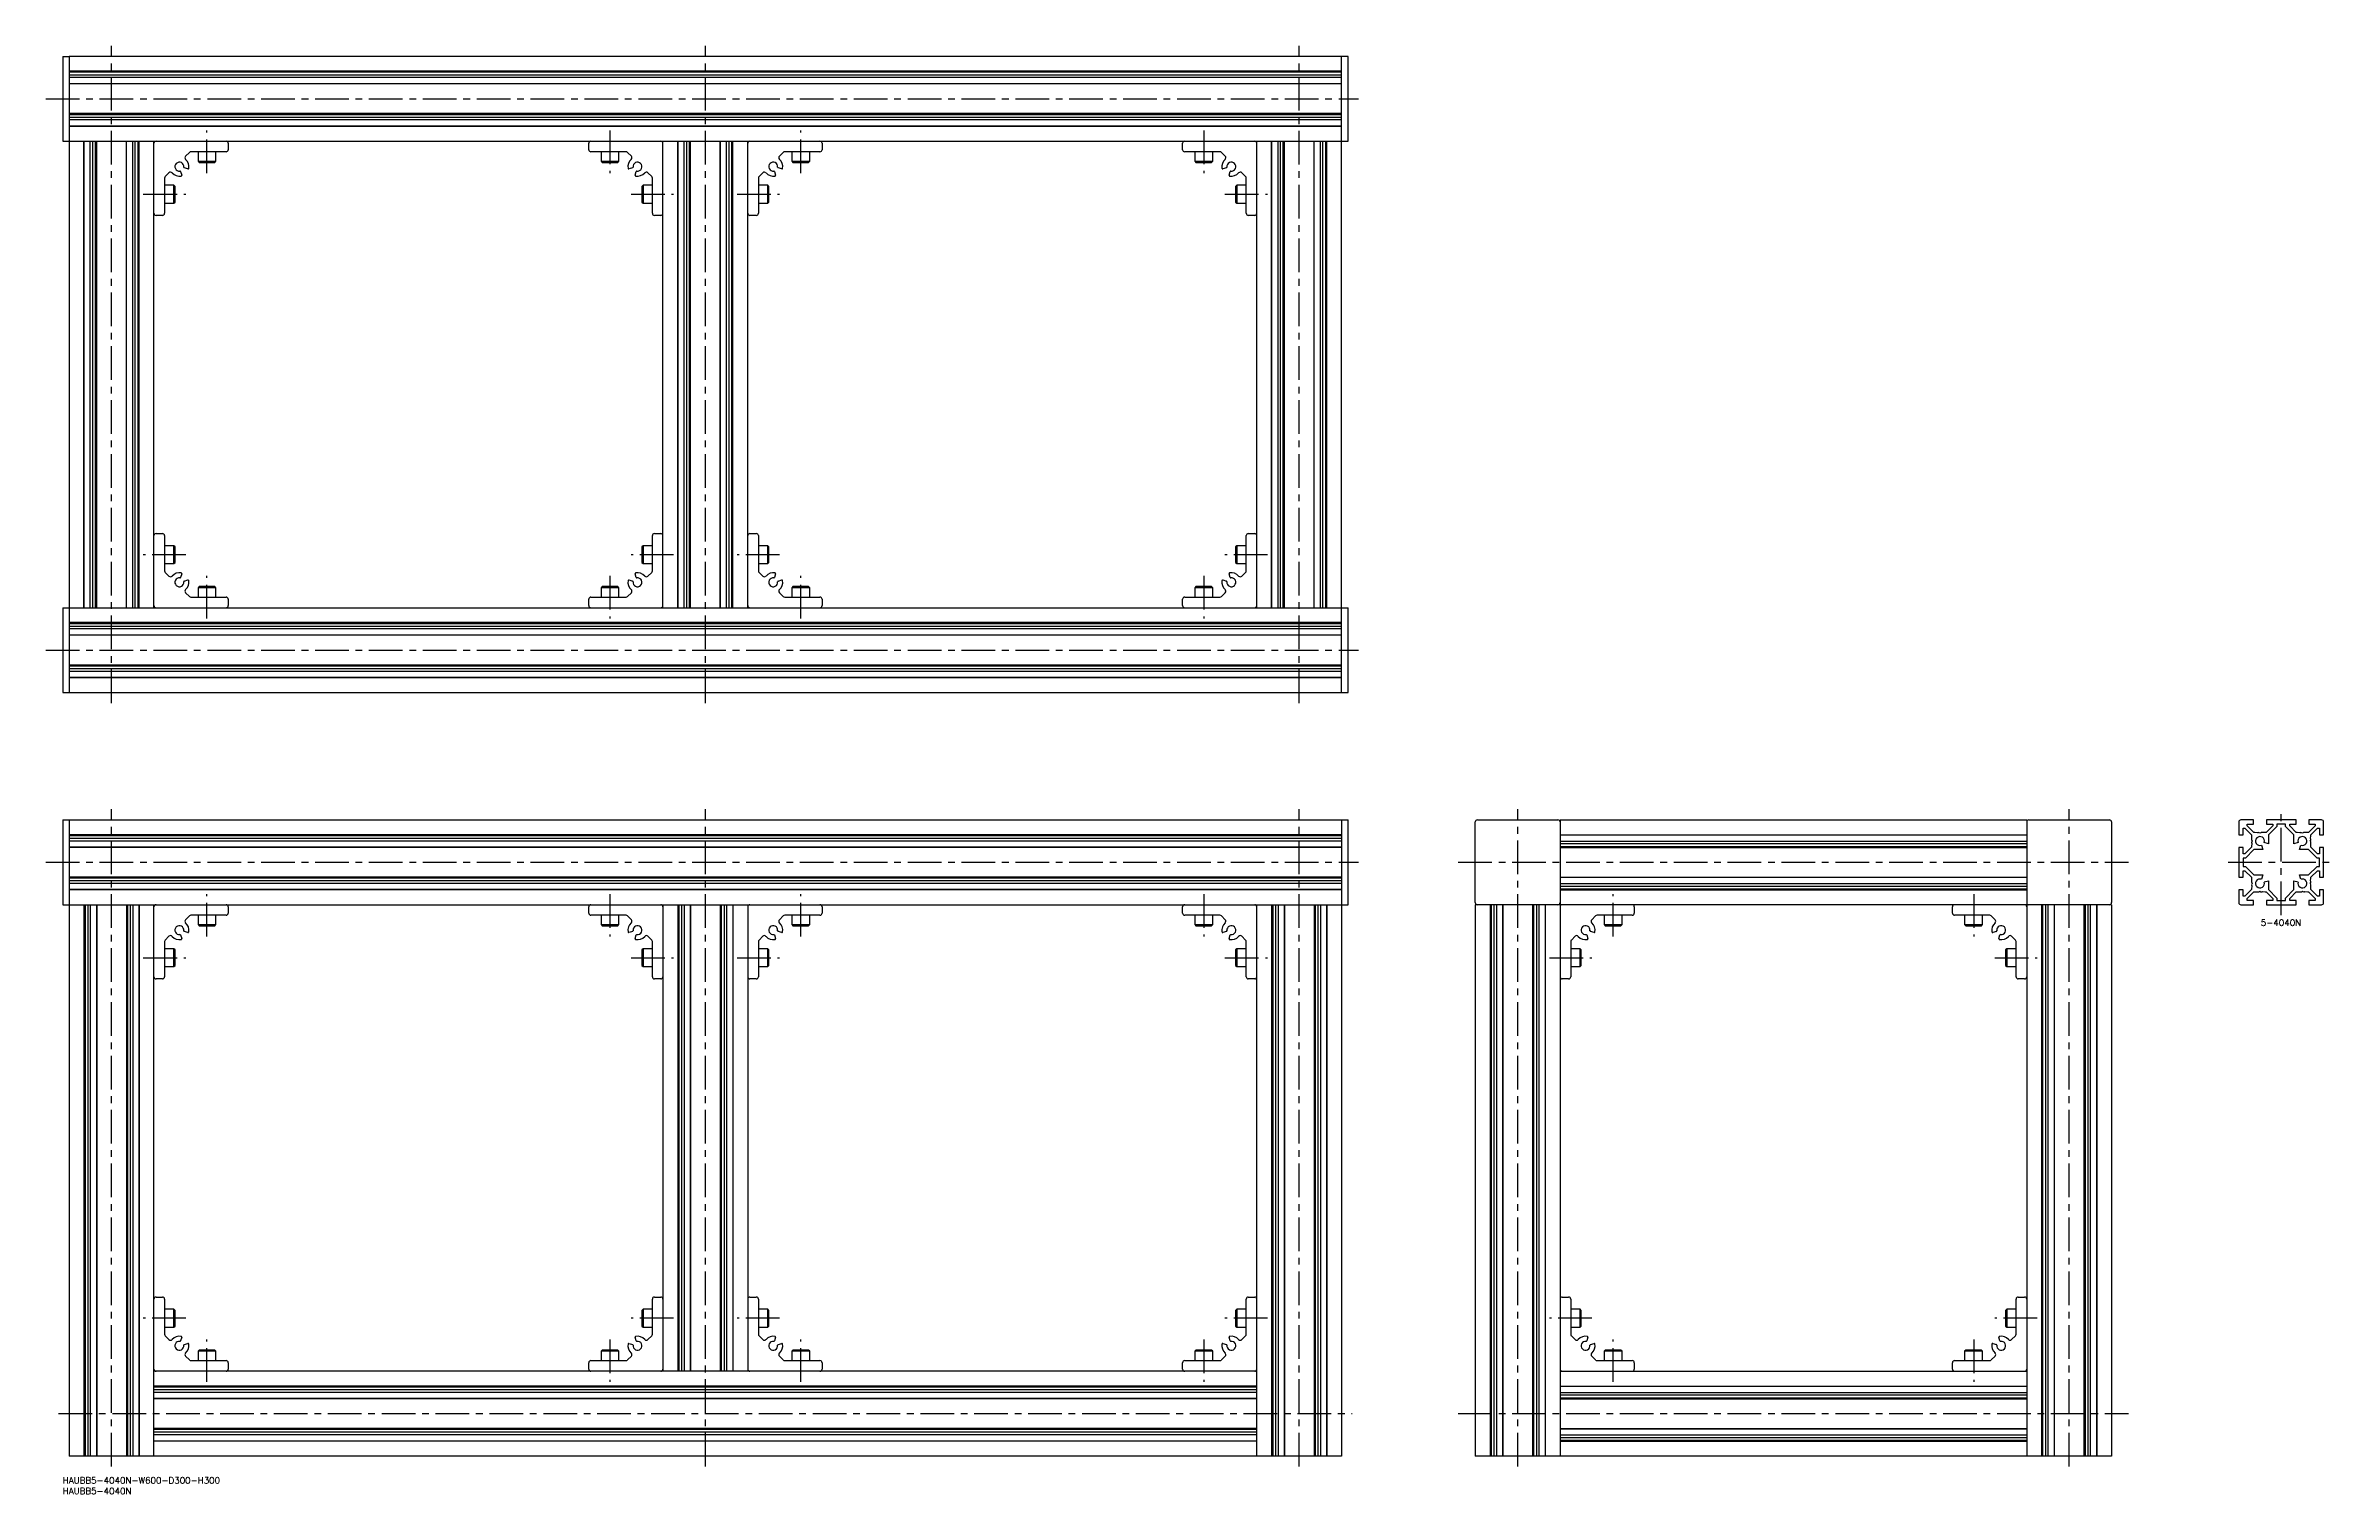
# Model space of a CAD drawing. Extents: x -8 to 1071, y -8 to 675.
import ezdxf

# ---------------------------------------------------------------- set-up
doc = ezdxf.new("R2010")
doc.units = 0
doc.header["$LTSCALE"] = 0.5
doc.linetypes.add('CENTER', pattern=[50.8, 31.75, -6.35, 6.35, -6.35])
for name, color, linetype in [('MSM_CENTER', 1, 'CENTER'), ('MSM_CONTINUOUS', 7, 'CONTINUOUS'), ('MSM_PART_NUMBER', 7, 'CONTINUOUS')]:
    doc.layers.add(name, color=color, linetype=linetype)
doc.styles.get("Standard").update_dxf_attribs({"font": 'txt.shx', "height": 3, "bigfont": 'bigfont.shx'})

# ---------------------------------------------------------------- blocks, each defined once
blk = doc.blocks.new('*U8')
at = {"layer": 'MSM_PART_NUMBER'}
blk.add_text('HAUBB5-4040N-W600-D300-H300', height=3, dxfattribs=at).set_placement((0, -3))
blk = doc.blocks.new('*U9')
at = {"layer": 'MSM_PART_NUMBER'}
blk.add_text('HAUBB5-4040N', height=3, dxfattribs=at).set_placement((0, -8))
blk = doc.blocks.new('*U10')
at = {"layer": 'MSM_PART_NUMBER'}
blk.add_text('5-4040N', height=3, dxfattribs=at).set_placement((1036.4, 260))

msp = doc.modelspace()

# ---------------------------------------------------------------- linework, layer by layer
at = {"layer": 'MSM_CENTER'}
for p, q in [((23, 365), (23, 675)), ((303, 365), (303, 675)), ((583, 365), (583, 675)), ((-8, 650), (611, 650)), ((68, 615), (68, 635)), ((258, 635), (258, 615)), ((348, 615), (348, 635)), ((538, 635), (538, 615)), ((38, 605), (58, 605)), ((268, 605), (288, 605)), ((318, 605), (338, 605)), ((548, 605), (568, 605)), ((58, 435), (38, 435)), ((288, 435), (268, 435)), ((338, 435), (318, 435)), ((568, 435), (548, 435)), ((68, 405), (68, 425)), ((258, 425), (258, 405)), ((348, 405), (348, 425)), ((538, 425), (538, 405)), ((-8, 390), (611, 390)), ((23, 5), (23, 315)), ((303, 5), (303, 315)), ((583, 5), (583, 315)), ((686, 5), (686, 315)), ((946, 5), (946, 315)), ((1046, 265), (1046, 315)), ((-8, 290), (611, 290)), ((658, 290), (974, 290)), ((1021, 290), (1071, 290)), ((68, 255), (68, 275)), ((258, 275), (258, 255)), ((348, 255), (348, 275)), ((538, 275), (538, 255)), ((731, 255), (731, 275)), ((901, 275), (901, 255)), ((38, 245), (58, 245)), ((268, 245), (288, 245)), ((318, 245), (338, 245)), ((548, 245), (568, 245)), ((701, 245), (721, 245)), ((911, 245), (931, 245)), ((58, 75), (38, 75)), ((68, 45), (68, 65)), ((258, 65), (258, 45)), ((288, 75), (268, 75)), ((338, 75), (318, 75)), ((348, 45), (348, 65)), ((538, 65), (538, 45)), ((568, 75), (548, 75)), ((721, 75), (701, 75)), ((731, 45), (731, 65)), ((901, 65), (901, 45)), ((931, 75), (911, 75)), ((-2, 30), (608, 30)), ((658, 30), (974, 30))]:
    msp.add_line(p, q, dxfattribs=at)
at = {"layer": 'MSM_CONTINUOUS'}
for p, q in [((0, 670), (3, 670)), ((0, 670), (0, 630)), ((3, 670), (3, 370)), ((606, 670), (3, 670)), ((603, 370), (603, 670)), ((606, 630), (606, 670)), ((603, 663), (3, 663)), ((603, 662.9), (3, 662.9)), ((603, 662.5), (3, 662.5)), ((603, 661.2), (3, 661.2)), ((603, 660), (3, 660)), ((603, 657.1), (3, 657.1)), ((603, 657), (3, 657)), ((603, 643), (3, 643)), ((603, 642.9), (3, 642.9)), ((603, 642.5), (3, 642.5)), ((603, 641.2), (3, 641.2)), ((603, 640), (3, 640)), ((603, 637.1), (3, 637.1)), ((603, 637), (3, 637)), ((0, 630), (606, 630)), ((10, 410), (10, 630)), ((10.1, 410), (10.1, 630)), ((13, 410), (13, 630)), ((14.2, 410), (14.2, 630)), ((15.5, 410), (15.5, 630)), ((15.9, 410), (15.9, 630)), ((16, 410), (16, 630)), ((30, 410), (30, 630)), ((30.1, 410), (30.1, 630)), ((33, 410), (33, 630)), ((34.2, 410), (34.2, 630)), ((35.5, 410), (35.5, 630)), ((35.9, 410), (35.9, 630)), ((36, 410), (36, 630)), ((43, 410), (43, 630)), ((78, 629), (78, 626)), ((248, 626), (248, 629)), ((283, 410), (283, 630)), ((290, 410), (290, 630)), ((290.1, 410), (290.1, 630)), ((293, 410), (293, 630)), ((294.2, 410), (294.2, 630)), ((295.5, 410), (295.5, 630)), ((295.9, 410), (295.9, 630)), ((296, 410), (296, 630)), ((310, 410), (310, 630)), ((310.1, 410), (310.1, 630)), ((313, 410), (313, 630)), ((314.2, 410), (314.2, 630)), ((315.5, 410), (315.5, 630)), ((315.9, 410), (315.9, 630)), ((316, 410), (316, 630)), ((323, 410), (323, 630)), ((358, 629), (358, 626)), ((528, 626), (528, 629)), ((563, 410), (563, 630)), ((570, 410), (570, 630)), ((570.1, 410), (570.1, 630)), ((573, 410), (573, 630)), ((574.2, 410), (574.2, 630)), ((575.5, 410), (575.5, 630)), ((575.9, 410), (575.9, 630)), ((576, 410), (576, 630)), ((590, 410), (590, 630)), ((590.1, 410), (590.1, 630)), ((593, 410), (593, 630)), ((594.2, 410), (594.2, 630)), ((595.5, 410), (595.5, 630)), ((595.9, 410), (595.9, 630)), ((596, 410), (596, 630)), ((50.1, 615.1), (48.3, 613.3)), ((55.6, 615.7), (56.1, 614)), ((59, 616.9), (57.3, 617.4)), ((59.7, 624.7), (57.9, 622.9)), ((77, 625), (60.4, 625)), ((63.8, 625), (63.8, 620.6)), ((63.8, 620.6), (64.3, 620)), ((63.8, 620.6), (72.2, 620.6)), ((64.3, 620), (71.7, 620)), ((71.7, 620), (72.2, 620.6)), ((72.2, 620.6), (72.2, 625)), ((265.6, 625), (249, 625)), ((253.8, 625), (253.8, 620.6)), ((253.8, 620.6), (254.3, 620)), ((253.8, 620.6), (262.2, 620.6)), ((254.3, 620), (261.7, 620)), ((261.7, 620), (262.2, 620.6)), ((262.2, 620.6), (262.2, 625)), ((268.1, 622.9), (266.3, 624.7)), ((268.7, 617.4), (267, 616.9)), ((269.9, 614), (270.4, 615.7)), ((277.7, 613.3), (275.9, 615.1)), ((330.1, 615.1), (328.3, 613.3)), ((335.6, 615.7), (336.1, 614)), ((339, 616.9), (337.3, 617.4)), ((339.7, 624.7), (337.9, 622.9)), ((357, 625), (340.4, 625)), ((343.8, 625), (343.8, 620.6)), ((343.8, 620.6), (344.3, 620)), ((343.8, 620.6), (352.2, 620.6)), ((344.3, 620), (351.7, 620)), ((351.7, 620), (352.2, 620.6)), ((352.2, 620.6), (352.2, 625)), ((545.6, 625), (529, 625)), ((533.8, 625), (533.8, 620.6)), ((533.8, 620.6), (534.3, 620)), ((533.8, 620.6), (542.2, 620.6)), ((534.3, 620), (541.7, 620)), ((541.7, 620), (542.2, 620.6)), ((542.2, 620.6), (542.2, 625)), ((548.1, 622.9), (546.3, 624.7)), ((548.7, 617.4), (547, 616.9)), ((549.9, 614), (550.4, 615.7)), ((557.7, 613.3), (555.9, 615.1)), ((48, 612.6), (48, 596)), ((52.4, 609.2), (48, 609.2)), ((53, 608.7), (52.4, 609.2)), ((52.4, 600.8), (52.4, 609.2)), ((53, 601.3), (53, 608.7)), ((273.6, 609.2), (273, 608.7)), ((273, 608.7), (273, 601.3)), ((278, 609.2), (273.6, 609.2)), ((273.6, 609.2), (273.6, 600.8)), ((278, 596), (278, 612.6)), ((328, 612.6), (328, 596)), ((332.4, 609.2), (328, 609.2)), ((333, 608.7), (332.4, 609.2)), ((332.4, 600.8), (332.4, 609.2)), ((333, 601.3), (333, 608.7)), ((553.6, 609.2), (553, 608.7)), ((553, 608.7), (553, 601.3)), ((558, 609.2), (553.6, 609.2)), ((553.6, 609.2), (553.6, 600.8)), ((558, 596), (558, 612.6)), ((47, 595), (44, 595)), ((48, 600.8), (52.4, 600.8)), ((52.4, 600.8), (53, 601.3)), ((273, 601.3), (273.6, 600.8)), ((273.6, 600.8), (278, 600.8)), ((282, 595), (279, 595)), ((327, 595), (324, 595)), ((328, 600.8), (332.4, 600.8)), ((332.4, 600.8), (333, 601.3)), ((553, 601.3), (553.6, 600.8)), ((553.6, 600.8), (558, 600.8)), ((562, 595), (559, 595)), ((44, 445), (47, 445)), ((48, 444), (48, 427.4)), ((278, 427.4), (278, 444)), ((279, 445), (282, 445)), ((324, 445), (327, 445)), ((328, 444), (328, 427.4)), ((558, 427.4), (558, 444)), ((559, 445), (562, 445)), ((52.4, 439.2), (48, 439.2)), ((53, 438.7), (52.4, 439.2)), ((52.4, 430.8), (52.4, 439.2)), ((53, 431.3), (53, 438.7)), ((273.6, 439.2), (273, 438.7)), ((273, 438.7), (273, 431.3)), ((278, 439.2), (273.6, 439.2)), ((273.6, 439.2), (273.6, 430.8)), ((332.4, 439.2), (328, 439.2)), ((333, 438.7), (332.4, 439.2)), ((332.4, 430.8), (332.4, 439.2)), ((333, 431.3), (333, 438.7)), ((553.6, 439.2), (553, 438.7)), ((553, 438.7), (553, 431.3)), ((558, 439.2), (553.6, 439.2)), ((553.6, 439.2), (553.6, 430.8)), ((48, 430.8), (52.4, 430.8)), ((48.3, 426.7), (50.1, 424.9)), ((52.4, 430.8), (53, 431.3)), ((56.1, 426), (55.6, 424.3)), ((57.3, 422.6), (59, 423.1)), ((267, 423.1), (268.7, 422.6)), ((270.4, 424.3), (269.9, 426)), ((273, 431.3), (273.6, 430.8)), ((273.6, 430.8), (278, 430.8)), ((275.9, 424.9), (277.7, 426.7)), ((328, 430.8), (332.4, 430.8)), ((328.3, 426.7), (330.1, 424.9)), ((332.4, 430.8), (333, 431.3)), ((336.1, 426), (335.6, 424.3)), ((337.3, 422.6), (339, 423.1)), ((547, 423.1), (548.7, 422.6)), ((550.4, 424.3), (549.9, 426)), ((553, 431.3), (553.6, 430.8)), ((553.6, 430.8), (558, 430.8)), ((555.9, 424.9), (557.7, 426.7)), ((57.9, 417.1), (59.7, 415.3)), ((60.4, 415), (77, 415)), ((64.3, 420), (63.8, 419.4)), ((63.8, 419.4), (63.8, 415)), ((72.2, 419.4), (63.8, 419.4)), ((71.7, 420), (64.3, 420)), ((72.2, 419.4), (71.7, 420)), ((72.2, 415), (72.2, 419.4)), ((78, 414), (78, 411)), ((248, 411), (248, 414)), ((249, 415), (265.6, 415)), ((254.3, 420), (253.8, 419.4)), ((253.8, 419.4), (253.8, 415)), ((262.2, 419.4), (253.8, 419.4)), ((261.7, 420), (254.3, 420)), ((262.2, 419.4), (261.7, 420)), ((262.2, 415), (262.2, 419.4)), ((266.3, 415.3), (268.1, 417.1)), ((337.9, 417.1), (339.7, 415.3)), ((340.4, 415), (357, 415)), ((344.3, 420), (343.8, 419.4)), ((343.8, 419.4), (343.8, 415)), ((352.2, 419.4), (343.8, 419.4)), ((351.7, 420), (344.3, 420)), ((352.2, 419.4), (351.7, 420)), ((352.2, 415), (352.2, 419.4)), ((358, 414), (358, 411)), ((528, 411), (528, 414)), ((529, 415), (545.6, 415)), ((534.3, 420), (533.8, 419.4)), ((533.8, 419.4), (533.8, 415)), ((542.2, 419.4), (533.8, 419.4)), ((541.7, 420), (534.3, 420)), ((542.2, 419.4), (541.7, 420)), ((542.2, 415), (542.2, 419.4)), ((546.3, 415.3), (548.1, 417.1)), ((0, 410), (606, 410)), ((0, 410), (0, 370)), ((603, 403), (3, 403)), ((603, 402.9), (3, 402.9)), ((603, 402.5), (3, 402.5)), ((603, 401.2), (3, 401.2)), ((603, 400), (3, 400)), ((606, 370), (606, 410)), ((603, 397.1), (3, 397.1)), ((603, 397), (3, 397)), ((603, 383), (3, 383)), ((603, 382.9), (3, 382.9)), ((603, 382.5), (3, 382.5)), ((603, 381.2), (3, 381.2)), ((603, 380), (3, 380)), ((0, 370), (606, 370)), ((603, 377.1), (3, 377.1)), ((603, 377), (3, 377)), ((0, 310), (606, 310)), ((0, 310), (0, 270)), ((3, 310), (3, 10)), ((603, 303), (3, 303)), ((603, 302.9), (3, 302.9)), ((603, 302.5), (3, 302.5)), ((603, 310), (603, 10)), ((606, 270), (606, 310)), ((666, 271), (666, 309)), ((667, 310), (705, 310)), ((706, 310), (706, 10)), ((706, 310), (926, 310)), ((706, 303), (926, 303)), ((706, 302.9), (926, 302.9)), ((926, 310), (926, 10)), ((927, 310), (965, 310)), ((966, 309), (966, 271)), ((1026, 309), (1026, 303)), ((1026, 303), (1028, 303)), ((1033, 310), (1027, 310)), ((1028, 303), (1028, 306)), ((1028, 306), (1028.9, 306)), ((1028.9, 306), (1032, 302.9)), ((1030, 308), (1033, 308)), ((1030, 307.1), (1030, 308)), ((1033.1, 304), (1030, 307.1)), ((1032, 302.9), (1032, 300.7)), ((1033, 308), (1033, 310)), ((1033.5, 304), (1033.1, 304)), ((1034.8, 303.8), (1033.5, 304)), ((1035.1, 303.9), (1034.8, 303.8)), ((1036, 303.7), (1035.6, 303.9)), ((1036.4, 303.9), (1036, 303.7)), ((1038.9, 304), (1036.7, 304)), ((1042, 307.1), (1038.9, 304)), ((1053, 310), (1039, 310)), ((1039, 310), (1039, 308)), ((1039, 308), (1042, 308)), ((1044, 306.9), (1040, 302.9)), ((1040, 302.9), (1040, 298.7)), ((1042, 308), (1042, 307.1)), ((1044, 308), (1044, 306.9)), ((1048, 308), (1044, 308)), ((1048, 306.9), (1048, 308)), ((1052, 302.9), (1048, 306.9)), ((1050, 308), (1053, 308)), ((1050, 307.1), (1050, 308)), ((1053.1, 304), (1050, 307.1)), ((1052, 298.7), (1052, 302.9)), ((1053, 308), (1053, 310)), ((1053.5, 304), (1053.1, 304)), ((1054.8, 303.8), (1053.5, 304)), ((1055.1, 303.9), (1054.8, 303.8)), ((1056, 303.7), (1055.6, 303.9)), ((1056.4, 303.9), (1056, 303.7)), ((1058.9, 304), (1056.7, 304)), ((1062, 307.1), (1058.9, 304)), ((1065, 310), (1059, 310)), ((1059, 310), (1059, 308)), ((1059, 308), (1062, 308)), ((1059.8, 301.2), (1060, 302.5)), ((1060, 302.9), (1063.1, 306)), ((1060, 302.5), (1060, 302.9)), ((1062, 308), (1062, 307.1)), ((1063.1, 306), (1064, 306)), ((1064, 306), (1064, 303)), ((1064, 303), (1066, 303)), ((1066, 303), (1066, 309)), ((603, 301.2), (3, 301.2)), ((603, 300), (3, 300)), ((603, 297.1), (3, 297.1)), ((603, 297), (3, 297)), ((706, 300), (926, 300)), ((706, 298.8), (926, 298.8)), ((706, 297.5), (926, 297.5)), ((706, 297.1), (926, 297.1)), ((706, 297), (926, 297)), ((1028, 297), (1026, 297)), ((1026, 297), (1026, 283)), ((1028, 294), (1028, 297)), ((1028.9, 294), (1028, 294)), ((1029.1, 292), (1028, 292)), ((1028, 292), (1028, 288)), ((1032, 297.1), (1028.9, 294)), ((1033.1, 296), (1029.1, 292)), ((1032.2, 298.8), (1032, 297.5)), ((1032, 297.5), (1032, 297.1)), ((1032.1, 300.4), (1032.3, 300)), ((1032.3, 300), (1032.1, 299.6)), ((1032.1, 299.1), (1032.2, 298.8)), ((1037.3, 296), (1033.1, 296)), ((1036.7, 298), (1037.3, 296)), ((1040, 298.7), (1038, 299.3)), ((1054, 299.3), (1052, 298.7)), ((1054.7, 296), (1055.3, 298)), ((1058.9, 296), (1054.7, 296)), ((1062.9, 292), (1058.9, 296)), ((1059.7, 300), (1059.9, 300.4)), ((1059.9, 299.6), (1059.7, 300)), ((1059.9, 300.9), (1059.8, 301.2)), ((1060, 297.1), (1060, 299.3)), ((1063.1, 294), (1060, 297.1)), ((1064, 292), (1062.9, 292)), ((1064, 294), (1063.1, 294)), ((1066, 297), (1064, 297)), ((1064, 297), (1064, 294)), ((1064, 288), (1064, 292)), ((1066, 283), (1066, 297)), ((603, 283), (3, 283)), ((603, 282.9), (3, 282.9)), ((603, 282.5), (3, 282.5)), ((603, 281.2), (3, 281.2)), ((706, 283), (926, 283)), ((706, 282.9), (926, 282.9)), ((1026, 283), (1028, 283)), ((1028, 288), (1029.1, 288)), ((1028, 283), (1028, 286)), ((1028, 286), (1028.9, 286)), ((1028.9, 286), (1032, 282.9)), ((1029.1, 288), (1033.1, 284)), ((1032, 282.9), (1032, 280.7)), ((1033.1, 284), (1037.3, 284)), ((1037.3, 284), (1036.7, 282)), ((1038, 280.7), (1040, 281.3)), ((1040, 281.3), (1040, 277.1)), ((1052, 281.3), (1054, 280.7)), ((1052, 277.1), (1052, 281.3)), ((1054.7, 284), (1058.9, 284)), ((1055.3, 282), (1054.7, 284)), ((1058.9, 284), (1062.9, 288)), ((1059.8, 281.2), (1060, 282.5)), ((1059.9, 280.9), (1059.8, 281.2)), ((1060, 282.9), (1063.1, 286)), ((1060, 282.5), (1060, 282.9)), ((1062.9, 288), (1064, 288)), ((1063.1, 286), (1064, 286)), ((1064, 286), (1064, 283)), ((1064, 283), (1066, 283)), ((0, 270), (606, 270)), ((603, 280), (3, 280)), ((603, 277.1), (3, 277.1)), ((603, 277), (3, 277)), ((10, 270), (10, 10)), ((10.1, 270), (10.1, 10)), ((10.5, 270), (10.5, 10)), ((11.8, 270), (11.8, 10)), ((13, 270), (13, 10)), ((15.9, 270), (15.9, 10)), ((16, 270), (16, 10)), ((30, 270), (30, 10)), ((30.1, 270), (30.1, 10)), ((30.5, 270), (30.5, 10)), ((31.8, 270), (31.8, 10)), ((33, 270), (33, 10)), ((35.9, 270), (35.9, 10)), ((36, 270), (36, 10)), ((43, 10), (43, 270)), ((283, 270), (283, 50)), ((290, 270), (290, 50)), ((290.1, 270), (290.1, 50)), ((290.5, 270), (290.5, 50)), ((291.8, 270), (291.8, 50)), ((293, 270), (293, 50)), ((295.9, 270), (295.9, 50)), ((296, 270), (296, 50)), ((310, 270), (310, 50)), ((310.1, 270), (310.1, 50)), ((310.5, 270), (310.5, 50)), ((311.8, 270), (311.8, 50)), ((313, 270), (313, 50)), ((315.9, 270), (315.9, 50)), ((316, 270), (316, 50)), ((323, 270), (323, 50)), ((563, 10), (563, 270)), ((570, 270), (570, 10)), ((570.1, 270), (570.1, 10)), ((570.5, 270), (570.5, 10)), ((571.8, 270), (571.8, 10)), ((573, 270), (573, 10)), ((575.9, 270), (575.9, 10)), ((576, 270), (576, 10)), ((590, 270), (590, 10)), ((590.1, 270), (590.1, 10)), ((590.5, 270), (590.5, 10)), ((591.8, 270), (591.8, 10)), ((593, 270), (593, 10)), ((595.9, 270), (595.9, 10)), ((596, 270), (596, 10)), ((966, 270), (666, 270)), ((666, 270), (666, 10)), ((673, 270), (673, 10)), ((673.1, 270), (673.1, 10)), ((673.5, 270), (673.5, 10)), ((674.8, 270), (674.8, 10)), ((676, 270), (676, 10)), ((678.9, 270), (678.9, 10)), ((679, 270), (679, 10)), ((693, 270), (693, 10)), ((693.1, 270), (693.1, 10)), ((693.5, 270), (693.5, 10)), ((694.8, 270), (694.8, 10)), ((696, 270), (696, 10)), ((698.9, 270), (698.9, 10)), ((699, 270), (699, 10)), ((706, 280), (926, 280)), ((706, 278.8), (926, 278.8)), ((706, 277.5), (926, 277.5)), ((706, 277.1), (926, 277.1)), ((706, 277), (926, 277)), ((933, 270), (933, 10)), ((933.1, 270), (933.1, 10)), ((933.5, 270), (933.5, 10)), ((934.8, 270), (934.8, 10)), ((936, 270), (936, 10)), ((938.9, 270), (938.9, 10)), ((939, 270), (939, 10)), ((953, 270), (953, 10)), ((953.1, 270), (953.1, 10)), ((953.5, 270), (953.5, 10)), ((954.8, 270), (954.8, 10)), ((956, 270), (956, 10)), ((958.9, 270), (958.9, 10)), ((959, 270), (959, 10)), ((966, 270), (966, 10)), ((1028, 277), (1026, 277)), ((1026, 277), (1026, 271)), ((1027, 270), (1033, 270)), ((1028, 274), (1028, 277)), ((1028.9, 274), (1028, 274)), ((1032, 277.1), (1028.9, 274)), ((1030, 272.9), (1033.1, 276)), ((1030, 272), (1030, 272.9)), ((1033, 272), (1030, 272)), ((1032.2, 278.8), (1032, 277.5)), ((1032, 277.5), (1032, 277.1)), ((1032.1, 280.4), (1032.3, 280)), ((1032.3, 280), (1032.1, 279.6)), ((1032.1, 279.1), (1032.2, 278.8)), ((1033, 270), (1033, 272)), ((1033.1, 276), (1035.3, 276)), ((1035.6, 276.1), (1036, 276.3)), ((1036, 276.3), (1036.4, 276.1)), ((1036.9, 276.1), (1037.2, 276.2)), ((1037.2, 276.2), (1038.5, 276)), ((1038.5, 276), (1038.9, 276)), ((1038.9, 276), (1042, 272.9)), ((1042, 272), (1039, 272)), ((1039, 272), (1039, 270)), ((1039, 270), (1053, 270)), ((1040, 277.1), (1044, 273.1)), ((1042, 272.9), (1042, 272)), ((1044, 273.1), (1044, 272)), ((1044, 272), (1048, 272)), ((1048, 273.1), (1052, 277.1)), ((1048, 272), (1048, 273.1)), ((1050, 272.9), (1053.1, 276)), ((1050, 272), (1050, 272.9)), ((1053, 272), (1050, 272)), ((1053, 270), (1053, 272)), ((1053.1, 276), (1055.3, 276)), ((1055.6, 276.1), (1056, 276.3)), ((1056, 276.3), (1056.4, 276.1)), ((1056.9, 276.1), (1057.2, 276.2)), ((1057.2, 276.2), (1058.5, 276)), ((1058.5, 276), (1058.9, 276)), ((1058.9, 276), (1062, 272.9)), ((1062, 272), (1059, 272)), ((1059, 272), (1059, 270)), ((1059, 270), (1065, 270)), ((1059.7, 280), (1059.9, 280.4)), ((1059.9, 279.6), (1059.7, 280)), ((1060, 277.1), (1060, 279.3)), ((1063.1, 274), (1060, 277.1)), ((1062, 272.9), (1062, 272)), ((1064, 274), (1063.1, 274)), ((1066, 277), (1064, 277)), ((1064, 277), (1064, 274)), ((1066, 271), (1066, 277)), ((59.7, 264.7), (57.9, 262.9)), ((77, 265), (60.4, 265)), ((63.8, 265), (63.8, 260.6)), ((63.8, 260.6), (64.3, 260)), ((63.8, 260.6), (72.2, 260.6)), ((64.3, 260), (71.7, 260)), ((71.7, 260), (72.2, 260.6)), ((72.2, 260.6), (72.2, 265)), ((78, 269), (78, 266)), ((248, 266), (248, 269)), ((265.6, 265), (249, 265)), ((253.8, 265), (253.8, 260.6)), ((253.8, 260.6), (254.3, 260)), ((253.8, 260.6), (262.2, 260.6)), ((254.3, 260), (261.7, 260)), ((261.7, 260), (262.2, 260.6)), ((262.2, 260.6), (262.2, 265)), ((268.1, 262.9), (266.3, 264.7)), ((339.7, 264.7), (337.9, 262.9)), ((357, 265), (340.4, 265)), ((343.8, 265), (343.8, 260.6)), ((343.8, 260.6), (344.3, 260)), ((343.8, 260.6), (352.2, 260.6)), ((344.3, 260), (351.7, 260)), ((351.7, 260), (352.2, 260.6)), ((352.2, 260.6), (352.2, 265)), ((358, 269), (358, 266)), ((528, 266), (528, 269)), ((545.6, 265), (529, 265)), ((533.8, 265), (533.8, 260.6)), ((533.8, 260.6), (534.3, 260)), ((533.8, 260.6), (542.2, 260.6)), ((534.3, 260), (541.7, 260)), ((541.7, 260), (542.2, 260.6)), ((542.2, 260.6), (542.2, 265)), ((548.1, 262.9), (546.3, 264.7)), ((722.7, 264.7), (720.9, 262.9)), ((740, 265), (723.4, 265)), ((726.8, 265), (726.8, 260.6)), ((726.8, 260.6), (727.3, 260)), ((726.8, 260.6), (735.2, 260.6)), ((727.3, 260), (734.7, 260)), ((734.7, 260), (735.2, 260.6)), ((735.2, 260.6), (735.2, 265)), ((741, 269), (741, 266)), ((891, 266), (891, 269)), ((908.6, 265), (892, 265)), ((896.7, 265), (896.7, 260.6)), ((896.7, 260.6), (897.3, 260)), ((896.7, 260.6), (905.2, 260.6)), ((897.3, 260), (904.7, 260)), ((904.7, 260), (905.2, 260.6)), ((905.2, 260.6), (905.2, 265)), ((911.1, 262.9), (909.3, 264.7)), ((48, 252.6), (48, 236)), ((52.4, 249.2), (48, 249.2)), ((50.1, 255.1), (48.3, 253.3)), ((53, 248.7), (52.4, 249.2)), ((52.4, 240.8), (52.4, 249.2)), ((53, 241.3), (53, 248.7)), ((55.6, 255.7), (56.1, 254)), ((59, 256.9), (57.3, 257.4)), ((268.7, 257.4), (267, 256.9)), ((269.9, 254), (270.4, 255.7)), ((273.6, 249.2), (273, 248.7)), ((273, 248.7), (273, 241.3)), ((278, 249.2), (273.6, 249.2)), ((273.6, 249.2), (273.6, 240.8)), ((277.7, 253.3), (275.9, 255.1)), ((278, 236), (278, 252.6)), ((328, 252.6), (328, 236)), ((332.4, 249.2), (328, 249.2)), ((330.1, 255.1), (328.3, 253.3)), ((333, 248.7), (332.4, 249.2)), ((332.4, 240.8), (332.4, 249.2)), ((333, 241.3), (333, 248.7)), ((335.6, 255.7), (336.1, 254)), ((339, 256.9), (337.3, 257.4)), ((548.7, 257.4), (547, 256.9)), ((549.9, 254), (550.4, 255.7)), ((553.6, 249.2), (553, 248.7)), ((553, 248.7), (553, 241.3)), ((558, 249.2), (553.6, 249.2)), ((553.6, 249.2), (553.6, 240.8)), ((557.7, 253.3), (555.9, 255.1)), ((558, 236), (558, 252.6)), ((711, 252.6), (711, 236)), ((715.4, 249.2), (711, 249.2)), ((713.1, 255.1), (711.3, 253.3)), ((716, 248.7), (715.4, 249.2)), ((715.4, 240.8), (715.4, 249.2)), ((716, 241.3), (716, 248.7)), ((718.6, 255.7), (719.1, 254)), ((722, 256.9), (720.3, 257.4)), ((911.7, 257.4), (910, 256.9)), ((912.9, 254), (913.4, 255.7)), ((916.6, 249.2), (916, 248.7)), ((916, 248.7), (916, 241.3)), ((921, 249.2), (916.6, 249.2)), ((916.6, 249.2), (916.6, 240.8)), ((920.7, 253.3), (918.9, 255.1)), ((921, 236), (921, 252.6)), ((48, 240.8), (52.4, 240.8)), ((52.4, 240.8), (53, 241.3)), ((273, 241.3), (273.6, 240.8)), ((273.6, 240.8), (278, 240.8)), ((328, 240.8), (332.4, 240.8)), ((332.4, 240.8), (333, 241.3)), ((553, 241.3), (553.6, 240.8)), ((553.6, 240.8), (558, 240.8)), ((711, 240.8), (715.4, 240.8)), ((715.4, 240.8), (716, 241.3)), ((916, 241.3), (916.6, 240.8)), ((916.6, 240.8), (921, 240.8)), ((47, 235), (44, 235)), ((282, 235), (279, 235)), ((327, 235), (324, 235)), ((562, 235), (559, 235)), ((710, 235), (707, 235)), ((925, 235), (922, 235)), ((44, 85), (47, 85)), ((48, 84), (48, 67.4)), ((52.4, 79.2), (48, 79.2)), ((53, 78.7), (52.4, 79.2)), ((52.4, 70.8), (52.4, 79.2)), ((53, 71.3), (53, 78.7)), ((273.6, 79.2), (273, 78.7)), ((273, 78.7), (273, 71.3)), ((278, 79.2), (273.6, 79.2)), ((273.6, 79.2), (273.6, 70.8)), ((278, 67.4), (278, 84)), ((279, 85), (282, 85)), ((324, 85), (327, 85)), ((328, 84), (328, 67.4)), ((332.4, 79.2), (328, 79.2)), ((333, 78.7), (332.4, 79.2)), ((332.4, 70.8), (332.4, 79.2)), ((333, 71.3), (333, 78.7)), ((553.6, 79.2), (553, 78.7)), ((553, 78.7), (553, 71.3)), ((558, 79.2), (553.6, 79.2)), ((553.6, 79.2), (553.6, 70.8)), ((558, 67.4), (558, 84)), ((559, 85), (562, 85)), ((707, 85), (710, 85)), ((711, 84), (711, 67.4)), ((715.4, 79.2), (711, 79.2)), ((716, 78.7), (715.4, 79.2)), ((715.4, 70.8), (715.4, 79.2)), ((716, 71.3), (716, 78.7)), ((916.6, 79.2), (916, 78.7)), ((916, 78.7), (916, 71.3)), ((921, 79.2), (916.6, 79.2)), ((916.6, 79.2), (916.6, 70.8)), ((921, 67.4), (921, 84)), ((922, 85), (925, 85)), ((48, 70.8), (52.4, 70.8)), ((48.3, 66.7), (50.1, 64.9)), ((52.4, 70.8), (53, 71.3)), ((56.1, 66), (55.6, 64.3)), ((270.4, 64.3), (269.9, 66)), ((273, 71.3), (273.6, 70.8)), ((273.6, 70.8), (278, 70.8)), ((275.9, 64.9), (277.7, 66.7)), ((328, 70.8), (332.4, 70.8)), ((328.3, 66.7), (330.1, 64.9)), ((332.4, 70.8), (333, 71.3)), ((336.1, 66), (335.6, 64.3)), ((550.4, 64.3), (549.9, 66)), ((553, 71.3), (553.6, 70.8)), ((553.6, 70.8), (558, 70.8)), ((555.9, 64.9), (557.7, 66.7)), ((711, 70.8), (715.4, 70.8)), ((711.3, 66.7), (713.1, 64.9)), ((715.4, 70.8), (716, 71.3)), ((719.1, 66), (718.6, 64.3)), ((913.4, 64.3), (912.9, 66)), ((916, 71.3), (916.6, 70.8)), ((916.6, 70.8), (921, 70.8)), ((918.9, 64.9), (920.7, 66.7)), ((57.3, 62.6), (59, 63.1)), ((57.9, 57.1), (59.7, 55.3)), ((60.4, 55), (77, 55)), ((64.3, 60), (63.8, 59.4)), ((63.8, 59.4), (63.8, 55)), ((72.2, 59.4), (63.8, 59.4)), ((71.7, 60), (64.3, 60)), ((72.2, 59.4), (71.7, 60)), ((72.2, 55), (72.2, 59.4)), ((78, 54), (78, 51)), ((248, 51), (248, 54)), ((249, 55), (265.6, 55)), ((254.3, 60), (253.8, 59.4)), ((253.8, 59.4), (253.8, 55)), ((262.2, 59.4), (253.8, 59.4)), ((261.7, 60), (254.3, 60)), ((262.2, 59.4), (261.7, 60)), ((262.2, 55), (262.2, 59.4)), ((266.3, 55.3), (268.1, 57.1)), ((267, 63.1), (268.7, 62.6)), ((337.3, 62.6), (339, 63.1)), ((337.9, 57.1), (339.7, 55.3)), ((340.4, 55), (357, 55)), ((344.3, 60), (343.8, 59.4)), ((343.8, 59.4), (343.8, 55)), ((352.2, 59.4), (343.8, 59.4)), ((351.7, 60), (344.3, 60)), ((352.2, 59.4), (351.7, 60)), ((352.2, 55), (352.2, 59.4)), ((358, 54), (358, 51)), ((528, 51), (528, 54)), ((529, 55), (545.6, 55)), ((534.3, 60), (533.8, 59.4)), ((533.8, 59.4), (533.8, 55)), ((542.2, 59.4), (533.8, 59.4)), ((541.7, 60), (534.3, 60)), ((542.2, 59.4), (541.7, 60)), ((542.2, 55), (542.2, 59.4)), ((546.3, 55.3), (548.1, 57.1)), ((547, 63.1), (548.7, 62.6)), ((720.3, 62.6), (722, 63.1)), ((720.9, 57.1), (722.7, 55.3)), ((723.4, 55), (740, 55)), ((727.3, 60), (726.8, 59.4)), ((726.8, 59.4), (726.8, 55)), ((735.2, 59.4), (726.8, 59.4)), ((734.7, 60), (727.3, 60)), ((735.2, 59.4), (734.7, 60)), ((735.2, 55), (735.2, 59.4)), ((741, 54), (741, 51)), ((891, 51), (891, 54)), ((892, 55), (908.6, 55)), ((897.3, 60), (896.7, 59.4)), ((896.7, 59.4), (896.7, 55)), ((905.2, 59.4), (896.7, 59.4)), ((904.7, 60), (897.3, 60)), ((905.2, 59.4), (904.7, 60)), ((905.2, 55), (905.2, 59.4)), ((909.3, 55.3), (911.1, 57.1)), ((910, 63.1), (911.7, 62.6)), ((563, 50), (43, 50)), ((706, 50), (926, 50)), ((563, 43), (43, 43)), ((563, 42.9), (43, 42.9)), ((563, 42.5), (43, 42.5)), ((563, 41.2), (43, 41.2)), ((563, 40), (43, 40)), ((563, 37.1), (43, 37.1)), ((563, 37), (43, 37)), ((706, 43), (926, 43)), ((706, 42.9), (926, 42.9)), ((706, 40), (926, 40)), ((706, 38.8), (926, 38.8)), ((706, 37.5), (926, 37.5)), ((706, 37.1), (926, 37.1)), ((706, 37), (926, 37)), ((563, 23), (43, 23)), ((563, 22.9), (43, 22.9)), ((563, 22.5), (43, 22.5)), ((706, 23), (926, 23)), ((706, 22.9), (926, 22.9)), ((563, 21.2), (43, 21.2)), ((563, 20), (43, 20)), ((563, 17.1), (43, 17.1)), ((563, 17), (43, 17)), ((706, 20), (926, 20)), ((706, 18.8), (926, 18.8)), ((706, 17.5), (926, 17.5)), ((706, 17.1), (926, 17.1)), ((706, 17), (926, 17)), ((43, 10), (3, 10)), ((603, 10), (43, 10)), ((966, 10), (666, 10))]:
    msp.add_line(p, q, dxfattribs=at)
for centre, radius, start, end in [((44, 629), 1, 90, 180), ((77, 629), 1, 0, 90), ((77, 626), 1, 270, 0), ((249, 629), 1, 90, 180), ((249, 626), 1, 180, 270), ((282, 629), 1, 0, 90), ((324, 629), 1, 90, 180), ((357, 629), 1, 0, 90), ((357, 626), 1, 270, 0), ((529, 629), 1, 90, 180), ((529, 626), 1, 180, 270), ((562, 629), 1, 0, 90), ((50.8, 614.4), 1, 40.6809, 135), ((55, 618), 4.5, 220.6809, 280.904), ((55, 618), 2.1, 352.1808, 277.8192), ((55.3, 615.6), 0.3, 15, 97.8192), ((57.4, 617.7), 0.3, 172.1808, 255), ((58.6, 622.2), 1, 135, 229.3191), ((55, 618), 4.5, 349.096, 49.3191), ((59.1, 617.2), 0.3, 255, 349.0961), ((60.4, 624), 1, 90, 135), ((265.6, 624), 1, 45, 90), ((271, 618), 4.5, 130.6809, 190.904), ((266.9, 617.2), 0.3, 190.904, 285), ((267.4, 622.2), 1, 310.6809, 45), ((268.6, 617.7), 0.3, 285, 7.8192), ((271, 618), 2.1, 262.1808, 187.8192), ((271, 618), 4.5, 259.096, 319.3191), ((270.7, 615.6), 0.3, 82.1808, 165), ((275.2, 614.4), 1, 45, 139.3191), ((330.8, 614.4), 1, 40.6809, 135), ((335, 618), 4.5, 220.6809, 280.904), ((335, 618), 2.1, 352.1808, 277.8192), ((335.3, 615.6), 0.3, 15, 97.8192), ((337.4, 617.7), 0.3, 172.1808, 255), ((338.6, 622.2), 1, 135, 229.3191), ((335, 618), 4.5, 349.096, 49.3191), ((339.1, 617.2), 0.3, 255, 349.0961), ((340.4, 624), 1, 90, 135), ((545.6, 624), 1, 45, 90), ((551, 618), 4.5, 130.6809, 190.904), ((546.9, 617.2), 0.3, 190.904, 285), ((547.4, 622.2), 1, 310.6809, 45), ((548.6, 617.7), 0.3, 285, 7.8192), ((551, 618), 2.1, 262.1808, 187.8192), ((551, 618), 4.5, 259.096, 319.3191), ((550.7, 615.6), 0.3, 82.1808, 165), ((555.2, 614.4), 1, 45, 139.3191), ((49, 612.6), 1, 135, 180), ((55.8, 613.9), 0.3, 280.904, 15), ((270.2, 613.9), 0.3, 165, 259.0961), ((277, 612.6), 1, 0, 45), ((329, 612.6), 1, 135, 180), ((335.8, 613.9), 0.3, 280.904, 15), ((550.2, 613.9), 0.3, 165, 259.0961), ((557, 612.6), 1, 0, 45), ((44, 596), 1, 180, 270), ((47, 596), 1, 270, 0), ((279, 596), 1, 180, 270), ((282, 596), 1, 270, 0), ((324, 596), 1, 180, 270), ((327, 596), 1, 270, 0), ((559, 596), 1, 180, 270), ((562, 596), 1, 270, 0), ((44, 444), 1, 90, 180), ((47, 444), 1, 0, 90), ((279, 444), 1, 90, 180), ((282, 444), 1, 0, 90), ((324, 444), 1, 90, 180), ((327, 444), 1, 0, 90), ((559, 444), 1, 90, 180), ((562, 444), 1, 0, 90), ((49, 427.4), 1, 180, 225), ((50.8, 425.6), 1, 225, 319.3191), ((55, 422), 4.5, 79.096, 139.3191), ((55, 422), 2.1, 82.1808, 7.8192), ((55.3, 424.4), 0.3, 262.1808, 345), ((55.8, 426.1), 0.3, 345, 79.0961), ((57.4, 422.3), 0.3, 105, 187.8192), ((55, 422), 4.5, 310.6809, 10.904), ((59.1, 422.8), 0.3, 10.904, 105), ((271, 422), 4.5, 169.096, 229.3191), ((266.9, 422.8), 0.3, 75, 169.0961), ((268.6, 422.3), 0.3, 352.1808, 75), ((271, 422), 2.1, 172.1808, 97.8192), ((270.2, 426.1), 0.3, 100.904, 195), ((271, 422), 4.5, 40.6809, 100.904), ((270.7, 424.4), 0.3, 195, 277.8192), ((275.2, 425.6), 1, 220.6809, 315), ((277, 427.4), 1, 315, 0), ((329, 427.4), 1, 180, 225), ((330.8, 425.6), 1, 225, 319.3191), ((335, 422), 4.5, 79.096, 139.3191), ((335, 422), 2.1, 82.1808, 7.8192), ((335.3, 424.4), 0.3, 262.1808, 345), ((335.8, 426.1), 0.3, 345, 79.0961), ((337.4, 422.3), 0.3, 105, 187.8192), ((335, 422), 4.5, 310.6809, 10.904), ((339.1, 422.8), 0.3, 10.904, 105), ((551, 422), 4.5, 169.096, 229.3191), ((546.9, 422.8), 0.3, 75, 169.0961), ((548.6, 422.3), 0.3, 352.1808, 75), ((551, 422), 2.1, 172.1808, 97.8192), ((550.2, 426.1), 0.3, 100.904, 195), ((551, 422), 4.5, 40.6809, 100.904), ((550.7, 424.4), 0.3, 195, 277.8192), ((555.2, 425.6), 1, 220.6809, 315), ((557, 427.4), 1, 315, 0), ((44, 411), 1, 180, 270), ((58.6, 417.8), 1, 130.6809, 225), ((60.4, 416), 1, 225, 270), ((77, 414), 1, 0, 90), ((77, 411), 1, 270, 0), ((249, 414), 1, 90, 180), ((249, 411), 1, 180, 270), ((265.6, 416), 1, 270, 315), ((267.4, 417.8), 1, 315, 49.3191), ((282, 411), 1, 270, 0), ((324, 411), 1, 180, 270), ((338.6, 417.8), 1, 130.6809, 225), ((340.4, 416), 1, 225, 270), ((357, 414), 1, 0, 90), ((357, 411), 1, 270, 0), ((529, 414), 1, 90, 180), ((529, 411), 1, 180, 270), ((545.6, 416), 1, 270, 315), ((547.4, 417.8), 1, 315, 49.3191), ((562, 411), 1, 270, 0), ((667, 309), 1, 90, 180), ((705, 309), 1, 0, 90), ((927, 309), 1, 90, 180), ((965, 309), 1, 0, 90), ((1027, 309), 1, 90, 180), ((1035.3, 303.5), 0.5, 60, 120), ((1036.7, 303.5), 0.5, 90, 120), ((1055.3, 303.5), 0.5, 60, 120), ((1056.7, 303.5), 0.5, 90, 120), ((1065, 309), 1, 0, 90), ((1032.5, 300.7), 0.5, 180, 210), ((1032.5, 299.3), 0.5, 150, 210), ((1036, 300), 2.1, 341.565, 288.435), ((1056, 300), 2.1, 251.565, 198.435), ((1059.5, 300.7), 0.5, 330, 30), ((1059.5, 299.3), 0.5, 0, 30), ((1032.5, 280.7), 0.5, 180, 210), ((1036, 280), 2.1, 71.565, 18.435), ((1056, 280), 2.1, 161.565, 108.435), ((1059.5, 280.7), 0.5, 330, 30), ((44, 269), 1, 90, 180), ((77, 269), 1, 0, 90), ((249, 269), 1, 90, 180), ((282, 269), 1, 0, 90), ((324, 269), 1, 90, 180), ((357, 269), 1, 0, 90), ((529, 269), 1, 90, 180), ((562, 269), 1, 0, 90), ((667, 271), 1, 180, 270), ((705, 271), 1, 270, 0), ((707, 269), 1, 90, 180), ((740, 269), 1, 0, 90), ((892, 269), 1, 90, 180), ((925, 269), 1, 0, 90), ((927, 271), 1, 180, 270), ((965, 271), 1, 270, 0), ((1027, 271), 1, 180, 270), ((1032.5, 279.3), 0.5, 150, 210), ((1035.3, 276.5), 0.5, 270, 300), ((1036.7, 276.5), 0.5, 240, 300), ((1055.3, 276.5), 0.5, 270, 300), ((1056.7, 276.5), 0.5, 240, 300), ((1059.5, 279.3), 0.5, 0, 30), ((1065, 271), 1, 270, 0), ((55, 258), 2.1, 352.1808, 277.8192), ((58.6, 262.2), 1, 135, 229.3191), ((55, 258), 4.5, 349.096, 49.3191), ((60.4, 264), 1, 90, 135), ((77, 266), 1, 270, 0), ((249, 266), 1, 180, 270), ((265.6, 264), 1, 45, 90), ((271, 258), 4.5, 130.6809, 190.904), ((267.4, 262.2), 1, 310.6809, 45), ((271, 258), 2.1, 262.1808, 187.8192), ((335, 258), 2.1, 352.1808, 277.8192), ((338.6, 262.2), 1, 135, 229.3191), ((335, 258), 4.5, 349.096, 49.3191), ((340.4, 264), 1, 90, 135), ((357, 266), 1, 270, 0), ((529, 266), 1, 180, 270), ((545.6, 264), 1, 45, 90), ((551, 258), 4.5, 130.6809, 190.904), ((547.4, 262.2), 1, 310.6809, 45), ((551, 258), 2.1, 262.1808, 187.8192), ((718, 258), 2.1, 352.1808, 277.8192), ((721.6, 262.2), 1, 135, 229.3191), ((718, 258), 4.5, 349.096, 49.3191), ((723.4, 264), 1, 90, 135), ((740, 266), 1, 270, 0), ((892, 266), 1, 180, 270), ((908.6, 264), 1, 45, 90), ((914, 258), 4.5, 130.6809, 190.904), ((910.4, 262.2), 1, 310.6809, 45), ((914, 258), 2.1, 262.1808, 187.8192), ((49, 252.6), 1, 135, 180), ((50.8, 254.4), 1, 40.6809, 135), ((55, 258), 4.5, 220.6809, 280.904), ((55.3, 255.6), 0.3, 15, 97.8192), ((55.8, 253.9), 0.3, 280.904, 15), ((57.4, 257.7), 0.3, 172.1808, 255), ((59.1, 257.2), 0.3, 255, 349.0961), ((266.9, 257.2), 0.3, 190.904, 285), ((268.6, 257.7), 0.3, 285, 7.8192), ((270.2, 253.9), 0.3, 165, 259.0961), ((271, 258), 4.5, 259.096, 319.3191), ((270.7, 255.6), 0.3, 82.1808, 165), ((275.2, 254.4), 1, 45, 139.3191), ((277, 252.6), 1, 0, 45), ((329, 252.6), 1, 135, 180), ((330.8, 254.4), 1, 40.6809, 135), ((335, 258), 4.5, 220.6809, 280.904), ((335.3, 255.6), 0.3, 15, 97.8192), ((335.8, 253.9), 0.3, 280.904, 15), ((337.4, 257.7), 0.3, 172.1808, 255), ((339.1, 257.2), 0.3, 255, 349.0961), ((546.9, 257.2), 0.3, 190.904, 285), ((548.6, 257.7), 0.3, 285, 7.8192), ((550.2, 253.9), 0.3, 165, 259.0961), ((551, 258), 4.5, 259.096, 319.3191), ((550.7, 255.6), 0.3, 82.1808, 165), ((555.2, 254.4), 1, 45, 139.3191), ((557, 252.6), 1, 0, 45), ((712, 252.6), 1, 135, 180), ((713.8, 254.4), 1, 40.6809, 135), ((718, 258), 4.5, 220.6809, 280.904), ((718.3, 255.6), 0.3, 15, 97.8192), ((718.8, 253.9), 0.3, 280.904, 15), ((720.4, 257.7), 0.3, 172.1808, 255), ((722.1, 257.2), 0.3, 255, 349.0961), ((909.9, 257.2), 0.3, 190.904, 285), ((911.6, 257.7), 0.3, 285, 7.8192), ((913.2, 253.9), 0.3, 165, 259.0961), ((914, 258), 4.5, 259.096, 319.3191), ((913.7, 255.6), 0.3, 82.1808, 165), ((918.2, 254.4), 1, 45, 139.3191), ((920, 252.6), 1, 0, 45), ((44, 236), 1, 180, 270), ((47, 236), 1, 270, 0), ((279, 236), 1, 180, 270), ((282, 236), 1, 270, 0), ((324, 236), 1, 180, 270), ((327, 236), 1, 270, 0), ((559, 236), 1, 180, 270), ((562, 236), 1, 270, 0), ((707, 236), 1, 180, 270), ((710, 236), 1, 270, 0), ((922, 236), 1, 180, 270), ((925, 236), 1, 270, 0), ((44, 84), 1, 90, 180), ((47, 84), 1, 0, 90), ((279, 84), 1, 90, 180), ((282, 84), 1, 0, 90), ((324, 84), 1, 90, 180), ((327, 84), 1, 0, 90), ((559, 84), 1, 90, 180), ((562, 84), 1, 0, 90), ((707, 84), 1, 90, 180), ((710, 84), 1, 0, 90), ((922, 84), 1, 90, 180), ((925, 84), 1, 0, 90), ((49, 67.4), 1, 180, 225), ((50.8, 65.6), 1, 225, 319.3191), ((55, 62), 4.5, 79.096, 139.3191), ((55.8, 66.1), 0.3, 345, 79.0961), ((270.2, 66.1), 0.3, 100.904, 195), ((271, 62), 4.5, 40.6809, 100.904), ((275.2, 65.6), 1, 220.6809, 315), ((277, 67.4), 1, 315, 0), ((329, 67.4), 1, 180, 225), ((330.8, 65.6), 1, 225, 319.3191), ((335, 62), 4.5, 79.096, 139.3191), ((335.8, 66.1), 0.3, 345, 79.0961), ((550.2, 66.1), 0.3, 100.904, 195), ((551, 62), 4.5, 40.6809, 100.904), ((555.2, 65.6), 1, 220.6809, 315), ((557, 67.4), 1, 315, 0), ((712, 67.4), 1, 180, 225), ((713.8, 65.6), 1, 225, 319.3191), ((718, 62), 4.5, 79.096, 139.3191), ((718.8, 66.1), 0.3, 345, 79.0961), ((913.2, 66.1), 0.3, 100.904, 195), ((914, 62), 4.5, 40.6809, 100.904), ((918.2, 65.6), 1, 220.6809, 315), ((920, 67.4), 1, 315, 0), ((55, 62), 2.1, 82.1808, 7.8192), ((55.3, 64.4), 0.3, 262.1808, 345), ((57.4, 62.3), 0.3, 105, 187.8192), ((58.6, 57.8), 1, 130.6809, 225), ((55, 62), 4.5, 310.6809, 10.904), ((59.1, 62.8), 0.3, 10.904, 105), ((60.4, 56), 1, 225, 270), ((77, 54), 1, 0, 90), ((249, 54), 1, 90, 180), ((265.6, 56), 1, 270, 315), ((271, 62), 4.5, 169.096, 229.3191), ((266.9, 62.8), 0.3, 75, 169.0961), ((267.4, 57.8), 1, 315, 49.3191), ((268.6, 62.3), 0.3, 352.1808, 75), ((271, 62), 2.1, 172.1808, 97.8192), ((270.7, 64.4), 0.3, 195, 277.8192), ((335, 62), 2.1, 82.1808, 7.8192), ((335.3, 64.4), 0.3, 262.1808, 345), ((337.4, 62.3), 0.3, 105, 187.8192), ((338.6, 57.8), 1, 130.6809, 225), ((335, 62), 4.5, 310.6809, 10.904), ((339.1, 62.8), 0.3, 10.904, 105), ((340.4, 56), 1, 225, 270), ((357, 54), 1, 0, 90), ((529, 54), 1, 90, 180), ((545.6, 56), 1, 270, 315), ((551, 62), 4.5, 169.096, 229.3191), ((546.9, 62.8), 0.3, 75, 169.0961), ((547.4, 57.8), 1, 315, 49.3191), ((548.6, 62.3), 0.3, 352.1808, 75), ((551, 62), 2.1, 172.1808, 97.8192), ((550.7, 64.4), 0.3, 195, 277.8192), ((718, 62), 2.1, 82.1808, 7.8192), ((718.3, 64.4), 0.3, 262.1808, 345), ((720.4, 62.3), 0.3, 105, 187.8192), ((721.6, 57.8), 1, 130.6809, 225), ((718, 62), 4.5, 310.6809, 10.904), ((722.1, 62.8), 0.3, 10.904, 105), ((723.4, 56), 1, 225, 270), ((740, 54), 1, 0, 90), ((892, 54), 1, 90, 180), ((908.6, 56), 1, 270, 315), ((914, 62), 4.5, 169.096, 229.3191), ((909.9, 62.8), 0.3, 75, 169.0961), ((910.4, 57.8), 1, 315, 49.3191), ((911.6, 62.3), 0.3, 352.1808, 75), ((914, 62), 2.1, 172.1808, 97.8192), ((913.7, 64.4), 0.3, 195, 277.8192), ((44, 51), 1, 180, 270), ((77, 51), 1, 270, 0), ((249, 51), 1, 180, 270), ((282, 51), 1, 270, 0), ((324, 51), 1, 180, 270), ((357, 51), 1, 270, 0), ((529, 51), 1, 180, 270), ((562, 51), 1, 270, 0), ((707, 51), 1, 180, 270), ((740, 51), 1, 270, 0), ((892, 51), 1, 180, 270), ((925, 51), 1, 270, 0)]:
    msp.add_arc(centre, radius, start, end, dxfattribs=at)

# ---------------------------------------------------------------- block references
for name in ['*U10', '*U8', '*U9']:
    msp.add_blockref(name, (0, 0), dxfattribs=at)

doc.saveas('drawing.dxf')
